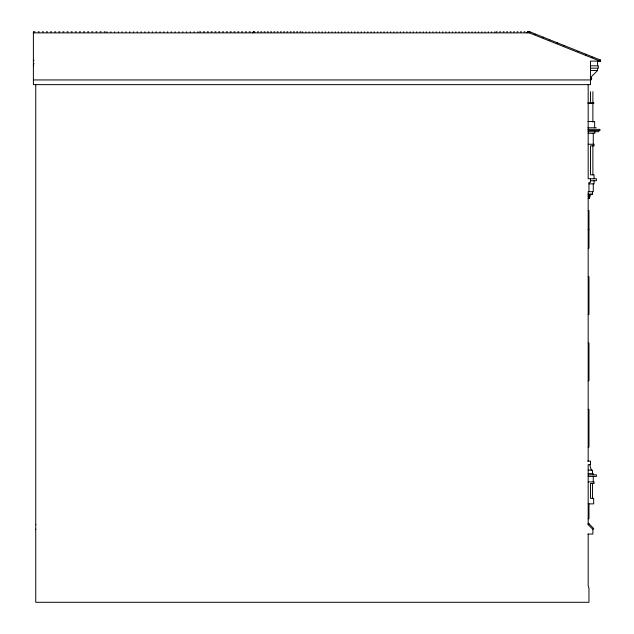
<?xml version="1.0" encoding="UTF-8"?>
<svg xmlns="http://www.w3.org/2000/svg" width="634" height="634" viewBox="0 0 634 634"><rect width="100%" height="100%" fill="white"/><g stroke="black" fill="none" stroke-linecap="round" stroke-linejoin="round"><path stroke-width="0.95" d="M588.178 198.371L589.351 198.371L590.135 196.017L588.178 196.017M543.037 37.723L543.259 37.176M557.238 43.397L557.46 42.85M586.006 54.904L586.228 54.358M591.054 78.172A1.173 0.61 -90 0 0 590.523 77.586L597.585 70.525L597.585 68.171M587.94 534.066L592.877 534.066L592.877 529.358L588.178 524.651L589.01 523.819M592.877 529.358L593.709 528.526L588.336 523.145M592.489 191.706L592.489 194.059L590.523 194.844L588.178 194.844M600.113 60.04A1.173 0.547 -68.2 0 1 600.517 61.11L590.523 61.11L590.523 84.639L33.388 84.639L33.388 31.7M590.523 65.817L598.369 65.817L598.369 68.171L590.523 68.171M590.523 70.525L597.585 70.525M33.388 79.939L590.523 79.939A1.173 0.61 -90 0 0 590.959 79.591M588.003 102.684L593.86 102.684M588.003 103.469L593.86 103.469M587.948 121.506L594.644 121.506L594.644 127.783M587.948 127.783L596.214 127.783M587.98 129.352L599.938 129.352L599.938 130.525L588.178 130.525M588.178 131.706L598.765 131.706L598.765 130.525M588.178 133.267L594.843 133.267L594.843 131.706M588.178 144.251L594.058 144.251L594.058 145.82L590.523 145.82L590.523 174.841L594.058 174.841L594.058 178.764M590.523 180.722L596.412 180.722L596.412 178.764L588.178 178.764L588.178 84.639M588.962 183.86L594.058 183.86L594.058 180.722M588.178 194.059L592.489 194.059M588.178 210.528L588.962 210.528L588.962 248.171L588.178 248.171M588.178 229.349L588.962 229.349M588.178 276.804L588.962 276.804L588.962 314.448L588.178 314.448M588.178 343.081L588.962 343.081L588.962 380.725L588.178 380.725M588.178 409.358L588.962 409.358L588.962 447.002L588.178 447.002M587.559 461.124L590.523 461.124L590.523 464.651L588.178 464.651L588.178 524.651M588.178 470.143L592.489 470.143L592.489 473.669M588.178 473.669L593.273 473.669L593.273 474.85M588.178 474.85L596.412 474.85L596.412 476.411L588.178 476.411M588.178 481.903L594.058 481.903L594.058 483.473L590.523 483.473L590.523 498.379L593.662 498.379L593.662 503.864L588.178 503.864M588.178 518.77L588.962 518.77L588.962 503.824M598.686 60.381L600.517 61.11M597.529 60.381L599.36 61.11A1.173 0.547 -68.2 0 1 599.606 60.555M589.739 464.651L591.308 470.143M597.585 61.11L597.585 65.817M593.273 133.267L593.273 144.251M593.273 183.86L593.273 191.706L588.178 191.706L588.178 461.124M593.273 476.411L593.273 481.903M592.877 91.661L592.877 122.172M592.877 145.82L592.877 174.841M592.489 483.473L592.489 498.379M590.523 91.724L590.523 99.062M590.523 99.403L590.523 102.542M590.523 178.764L590.523 182.291L588.962 182.291L588.962 191.706M589.739 194.844L589.739 196.017M589.351 196.017L589.351 198.371M588.566 196.802L588.566 198.371M588.178 534.066L588.178 585.832L588.962 588.186L588.962 602.3L35.742 602.3L35.742 84.639M35.742 524.651A1.173 0.832 0 0 1 35.781 524.437M35.742 529.358A1.173 0.832 0 0 1 35.781 529.144M590.523 77.586A1.173 1.173 0 0 1 591.704 78.759A1.173 1.173 0 0 1 590.523 79.939M35.155 31.93A1.173 1.094 0 0 0 33.388 32.873L529.35 32.873L599.938 61.11L600.374 60.024L529.786 31.787L529.35 32.873A1.173 1.173 0 0 0 528.17 31.7A1.173 1.173 0 0 0 526.997 32.873M528.312 32.041A1.173 0.61 90 0 1 529.327 32.572M252.887 32.873A1.173 0.61 90 0 1 253.259 31.787A1.173 0.61 90 0 1 253.925 32.041M253.378 32.104A1.173 1.054 -34.8 0 1 254.987 32.104M529.168 32.088A1.173 0.547 -68.2 0 1 529.984 32.088M106.734 32.001A1.173 0.903 0 0 1 107.344 32.001M110.522 32.001A1.173 0.903 0 0 1 111.132 32.001M114.302 32.001A1.173 0.903 0 0 1 114.912 32.001M118.09 32.001A1.173 0.903 0 0 1 118.701 32.001M121.871 32.001A1.173 0.903 0 0 1 122.481 32.001M125.659 32.001A1.173 0.903 0 0 1 126.269 32.001M129.439 32.001A1.173 0.903 0 0 1 130.049 32.001M133.227 32.001A1.173 0.903 0 0 1 133.837 32.001M137.007 32.001A1.173 0.903 0 0 1 137.618 32.001M140.796 32.001A1.173 0.903 0 0 1 141.406 32.001M144.584 32.001A1.173 0.903 0 0 1 145.186 32.001M148.364 32.001A1.173 0.903 0 0 1 148.974 32.001M152.152 32.001A1.173 0.903 0 0 1 152.754 32.001M155.932 32.001A1.173 0.903 0 0 1 156.543 32.001M159.72 32.001A1.173 0.903 0 0 1 160.323 32.001M163.501 32.001A1.173 0.903 0 0 1 164.111 32.001M167.289 32.001A1.173 0.903 0 0 1 167.899 32.001M171.069 32.001A1.173 0.903 0 0 1 171.679 32.001M174.857 32.001A1.173 0.903 0 0 1 175.467 32.001M178.637 32.001A1.173 0.903 0 0 1 179.248 32.001M182.426 32.001A1.173 0.903 0 0 1 183.036 32.001M186.206 32.001A1.173 0.903 0 0 1 186.816 32.001M189.994 32.001A1.173 0.903 0 0 1 190.604 32.001M193.774 32.001A1.173 0.903 0 0 1 194.384 32.001M197.562 32.001A1.173 0.903 0 0 1 198.173 32.001M302.37 32.001A1.173 0.777 -31.8 0 1 302.893 32.001M305.628 32.001A1.173 0.777 -31.8 0 1 306.151 32.001M308.885 32.001A1.173 0.777 -31.8 0 1 309.408 32.001M312.142 32.001A1.173 0.777 -31.8 0 1 312.665 32.001M315.399 32.001A1.173 0.777 -31.8 0 1 315.922 32.001M318.656 32.001A1.173 0.777 -31.8 0 1 319.179 32.001M321.913 32.001A1.173 0.777 -31.8 0 1 322.437 32.001M325.179 32.001A1.173 0.777 -31.8 0 1 325.694 32.001M328.436 32.001A1.173 0.777 -31.8 0 1 328.951 32.001M331.693 32.001A1.173 0.777 -31.8 0 1 332.208 32.001M334.95 32.001A1.173 0.777 -31.8 0 1 335.473 32.001M338.207 32.001A1.173 0.777 -31.8 0 1 338.73 32.001M341.464 32.001A1.173 0.777 -31.8 0 1 341.988 32.001M344.722 32.001A1.173 0.777 -31.8 0 1 345.245 32.001M347.979 32.001A1.173 0.777 -31.8 0 1 348.502 32.001M351.236 32.001A1.173 0.777 -31.8 0 1 351.759 32.001M354.493 32.001A1.173 0.777 -31.8 0 1 355.016 32.001M357.75 32.001A1.173 0.777 -31.8 0 1 358.273 32.001M361.008 32.001A1.173 0.777 -31.8 0 1 361.531 32.001M364.265 32.001A1.173 0.777 -31.8 0 1 364.788 32.001M367.53 32.001A1.173 0.777 -31.8 0 1 368.045 32.001M370.787 32.001A1.173 0.777 -31.8 0 1 371.302 32.001M374.044 32.001A1.173 0.777 -31.8 0 1 374.567 32.001M377.301 32.001A1.173 0.777 -31.8 0 1 377.824 32.001M380.558 32.001A1.173 0.777 -31.8 0 1 381.082 32.001M383.816 32.001A1.173 0.777 -31.8 0 1 384.339 32.001M387.073 32.001A1.173 0.777 -31.8 0 1 387.596 32.001M390.33 32.001A1.173 0.777 -31.8 0 1 390.853 32.001M393.587 32.001A1.173 0.777 -31.8 0 1 394.11 32.001M396.844 32.001A1.173 0.777 -31.8 0 1 397.367 32.001M400.102 32.001A1.173 0.777 -31.8 0 1 400.625 32.001M403.359 32.001A1.173 0.777 -31.8 0 1 403.882 32.001M406.624 32.001A1.173 0.777 -31.8 0 1 407.139 32.001M409.881 32.001A1.173 0.777 -31.8 0 1 410.396 32.001M413.138 32.001A1.173 0.777 -31.8 0 1 413.653 32.001M416.395 32.001A1.173 0.777 -31.8 0 1 416.918 32.001M419.653 32.001A1.173 0.777 -31.8 0 1 420.176 32.001M422.91 32.001A1.173 0.777 -31.8 0 1 423.433 32.001M426.167 32.001A1.173 0.777 -31.8 0 1 426.69 32.001M429.424 32.001A1.173 0.777 -31.8 0 1 429.947 32.001M432.681 32.001A1.173 0.777 -31.8 0 1 433.204 32.001M435.938 32.001A1.173 0.777 -31.8 0 1 436.461 32.001M439.196 32.001A1.173 0.777 -31.8 0 1 439.719 32.001M442.453 32.001A1.173 0.777 -31.8 0 1 442.976 32.001M445.718 32.001A1.173 0.777 -31.8 0 1 446.233 32.001M448.975 32.001A1.173 0.777 -31.8 0 1 449.49 32.001M452.232 32.001A1.173 0.777 -31.8 0 1 452.747 32.001M455.489 32.001A1.173 0.777 -31.8 0 1 456.012 32.001M458.747 32.001A1.173 0.777 -31.8 0 1 459.27 32.001M462.004 32.001A1.173 0.777 -31.8 0 1 462.527 32.001M465.261 32.001A1.173 0.777 -31.8 0 1 465.784 32.001M468.518 32.001A1.173 0.777 -31.8 0 1 469.041 32.001M471.775 32.001A1.173 0.777 -31.8 0 1 472.298 32.001M475.032 32.001A1.173 0.777 -31.8 0 1 475.555 32.001M478.29 32.001A1.173 0.777 -31.8 0 1 478.813 32.001M481.547 32.001A1.173 0.777 -31.8 0 1 482.07 32.001M484.804 32.001A1.173 0.777 -31.8 0 1 485.327 32.001M488.069 32.001A1.173 0.777 -31.8 0 1 488.584 32.001M491.326 32.001A1.173 0.777 -31.8 0 1 491.841 32.001M494.583 32.001A1.173 0.777 -31.8 0 1 495.106 32.001M233.898 31.93A1.173 1.094 0 0 1 235.079 31.93M245.326 31.93A1.173 1.094 0 0 1 246.499 31.93M241.514 31.93A1.173 1.094 0 0 1 242.695 31.93M211.051 31.93A1.173 1.094 0 0 1 212.232 31.93M237.71 31.93A1.173 1.094 0 0 1 238.883 31.93M226.283 31.93A1.173 1.094 0 0 1 227.463 31.93M230.094 31.93A1.173 1.094 0 0 1 231.267 31.93M207.247 31.93A1.173 1.094 0 0 1 208.42 31.93M199.631 31.93A1.173 1.094 0 0 1 200.804 31.93M222.479 31.93A1.173 1.094 0 0 1 223.651 31.93M249.13 31.93A1.173 1.094 0 0 1 250.311 31.93M203.435 31.93A1.173 1.094 0 0 1 204.616 31.93M214.863 31.93A1.173 1.094 0 0 1 216.036 31.93M218.667 31.93A1.173 1.094 0 0 1 219.847 31.93M257.547 31.93A1.173 0.935 -52.2 0 1 258.553 31.93M260.804 31.93A1.173 0.935 -52.2 0 1 261.81 31.93M264.069 31.93A1.173 0.935 -52.2 0 1 265.075 31.93M267.326 31.93A1.173 0.935 -52.2 0 1 268.333 31.93M270.591 31.93A1.173 0.935 -52.2 0 1 271.598 31.93M273.848 31.93A1.173 0.935 -52.2 0 1 274.855 31.93M277.106 31.93A1.173 0.935 -52.2 0 1 278.112 31.93M280.371 31.93A1.173 0.935 -52.2 0 1 281.377 31.93M283.628 31.93A1.173 0.935 -52.2 0 1 284.634 31.93M286.893 31.93A1.173 0.935 -52.2 0 1 287.899 31.93M290.15 31.93A1.173 0.935 -52.2 0 1 291.157 31.93M293.407 31.93A1.173 0.935 -52.2 0 1 294.422 31.93M296.672 31.93A1.173 0.935 -52.2 0 1 297.679 31.93M299.93 31.93A1.173 0.935 -52.2 0 1 300.936 31.93M62.853 31.93A1.173 1.094 0 0 1 64.026 31.93M83.474 31.93A1.173 1.094 0 0 1 84.655 31.93M50.482 31.93A1.173 1.094 0 0 1 51.655 31.93M46.353 31.93A1.173 1.094 0 0 1 47.534 31.93M42.232 31.93A1.173 1.094 0 0 1 43.405 31.93M66.974 31.93A1.173 1.094 0 0 1 68.155 31.93M71.103 31.93A1.173 1.094 0 0 1 72.276 31.93M38.103 31.93A1.173 1.094 0 0 1 39.284 31.93M75.224 31.93A1.173 1.094 0 0 1 76.405 31.93M79.353 31.93A1.173 1.094 0 0 1 80.526 31.93M87.603 31.93A1.173 1.094 0 0 1 88.776 31.93M58.724 31.93A1.173 1.094 0 0 1 59.905 31.93M99.974 31.93A1.173 1.094 0 0 1 101.155 31.93M104.103 31.93A1.173 1.094 0 0 1 105.276 31.93M95.853 31.93A1.173 1.094 0 0 1 97.026 31.93M91.724 31.93A1.173 1.094 0 0 1 92.905 31.93M33.388 61.11A1.173 1.094 0 0 1 33.982 60.167M54.603 31.93A1.173 1.094 0 0 1 55.776 31.93M510.069 31.93A1.173 0.935 -52.2 0 1 511.075 31.93M503.119 31.93A1.173 0.935 -52.2 0 1 504.125 31.93M527.433 31.93A1.173 0.935 -52.2 0 1 528.439 31.93M563.388 45.767A1.173 0.935 -52.2 0 1 563.856 45.91M499.647 31.93A1.173 0.935 -52.2 0 1 500.654 31.93M517.011 31.93A1.173 0.935 -52.2 0 1 518.018 31.93M520.482 31.93A1.173 0.935 -52.2 0 1 521.489 31.93M585.547 54.682A1.173 0.935 -52.2 0 1 585.658 54.904M577.923 51.481A1.173 0.935 -52.2 0 1 578.137 51.592M523.953 31.93A1.173 0.935 -52.2 0 1 524.968 31.93M534.89 34.299A1.173 0.935 -52.2 0 1 535.278 34.577M513.54 31.93A1.173 0.935 -52.2 0 1 514.546 31.93M496.176 31.93A1.173 0.935 -52.2 0 1 497.183 31.93M591.871 57.306A1.173 0.935 -52.2 0 1 592.608 57.417M506.59 31.93A1.173 0.935 -52.2 0 1 507.596 31.93M549.361 40.124A1.173 0.935 -52.2 0 1 549.575 40.235M33.388 65.817A4.707 4.707 0 0 1 34.022 63.463M588.043 523.93A1.173 0.713 -27.3 0 1 588.186 524.064"/></g></svg>
